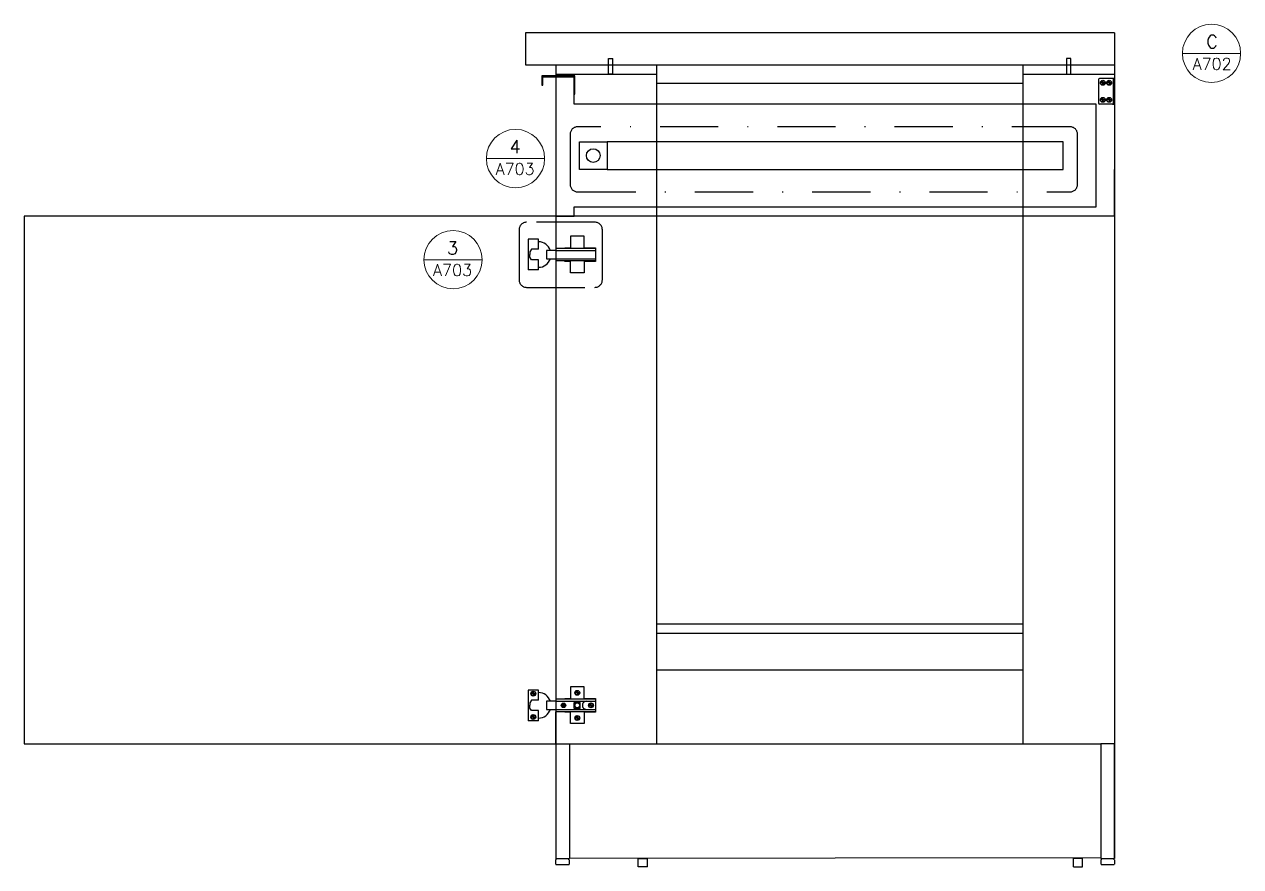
# Model space of a CAD drawing. Header units: millimetres. Extents: x 1621 to 3054, y -476 to 118.
# Drawn here: x 1829.7 to 1962.5, y -475.5 to -383.5 of the extents above; entities that cross this region are included whole.
import ezdxf
from ezdxf.enums import TextEntityAlignment as Align

# ---------------------------------------------------------------- set-up
doc = ezdxf.new("R2010")
doc.units = ezdxf.units.MM
doc.linetypes.add('TRATTOPUNTO2', pattern=[12.7, 6.35, -3.175, 0, -3.175])
for name, color, linetype in [('ante', 6, 'Continuous'), ('linea dettagli', 9, 'TRATTOPUNTO2'), ('supporti', 5, 'Continuous')]:
    doc.layers.add(name, color=color, linetype=linetype)
doc.layers.add('Linee e simboli', color=2, linetype='Continuous', lineweight=18)
doc.styles.add('E-ROMANS', font='romans.shx', dxfattribs={"width": 0.8})

msp = doc.modelspace()

# ---------------------------------------------------------------- linework, layer by layer
for p, q in [((1948.73, -384.46), (1884.43, -384.46)), ((1884.43, -384.46), (1884.43, -387.96)), ((1948.73, -384.46), (1948.73, -474.56)), ((1884.43, -387.96), (1948.73, -387.96)), ((1887.73, -387.96), (1887.73, -474.56)), ((1887.73, -388.96), (1898.73, -388.96)), ((1898.73, -387.96), (1898.73, -462.06)), ((1938.73, -387.96), (1938.73, -462.06)), ((1938.73, -388.96), (1948.73, -388.96)), ((1886.23, -389.16), (1886.23, -390.16)), ((1889.83, -389.16), (1886.23, -389.16)), ((1886.23, -390.16), (1886.33, -390.16)), ((1886.33, -390.16), (1886.33, -389.26)), ((1886.33, -389.26), (1889.73, -389.26)), ((1889.73, -389.26), (1887.73, -389.26)), ((1887.73, -389.26), (1887.73, -404.46)), ((1889.73, -392.26), (1889.73, -389.26)), ((1889.73, -389.26), (1889.73, -391.16)), ((1889.83, -391.16), (1889.83, -389.16)), ((1898.73, -389.96), (1938.73, -389.96)), ((1889.73, -391.16), (1889.83, -391.16)), ((1946.73, -392.26), (1889.73, -392.26)), ((1946.73, -403.46), (1946.73, -392.26)), ((1948.73, -404.46), (1948.73, -399.36)), ((1889.73, -404.46), (1889.73, -403.46)), ((1889.73, -403.46), (1946.73, -403.46)), ((1948.73, -404.46), (1887.73, -404.46)), ((1887.73, -404.46), (1889.73, -404.46)), ((1887.73, -404.46), (1887.73, -407.96)), ((1898.73, -448.96), (1938.73, -448.96)), ((1898.73, -449.96), (1938.73, -449.96)), ((1898.73, -453.96), (1938.73, -453.96)), ((1887.73, -462.06), (1887.73, -458.56)), ((1887.73, -462.06), (1889.23, -462.06)), ((1889.23, -462.06), (1889.23, -474.56)), ((1889.23, -462.06), (1947.23, -462.06)), ((1948.73, -462.06), (1947.23, -462.06)), ((1947.23, -462.06), (1947.23, -474.56)), ((1948.73, -474.56), (1948.73, -462.06)), ((1887.73, -474.56), (1889.23, -474.56)), ((1887.79, -474.56), (1889.17, -474.56)), ((1889.23, -474.52), (1947.23, -474.46)), ((1947.23, -474.56), (1948.73, -474.56)), ((1947.29, -474.56), (1948.67, -474.56))]:
    msp.add_line(p, q)
at = {"lineweight": 25}
for points in [[(1887.76, -475.2), (1887.76, -475.2), (1887.76, -475.2), (1887.76, -475.19), (1887.75, -475.19), (1887.75, -475.19), (1887.75, -475.19), (1887.75, -475.19), (1887.75, -474.7)], [(1887.76, -475.2), (1887.76, -475.2)], [(1887.76, -475.2), (1887.76, -475.21), (1887.76, -475.21), (1887.76, -475.21), (1887.76, -475.22), (1887.77, -475.22), (1887.77, -475.22), (1887.77, -475.22), (1887.77, -475.22)], [(1887.77, -475.22), (1887.77, -475.22), (1887.79, -475.22), (1887.81, -475.22), (1887.83, -475.22), (1887.86, -475.22), (1887.9, -475.22)], [(1887.79, -474.7), (1887.79, -474.56)], [(1887.9, -475.22), (1887.95, -475.22), (1888, -475.22), (1888.06, -475.22), (1888.12, -475.22), (1888.19, -475.22), (1888.26, -475.22), (1888.33, -475.22), (1888.4, -475.22), (1888.47, -475.22), (1888.55, -475.22), (1888.62, -475.22), (1888.69, -475.22), (1888.77, -475.22), (1888.83, -475.22), (1888.89, -475.22), (1888.95, -475.22), (1889, -475.22), (1889.05, -475.22), (1889.09, -475.22), (1889.12, -475.22), (1889.15, -475.22), (1889.17, -475.22), (1889.18, -475.22), (1889.19, -475.22)], [(1889.17, -474.7), (1889.17, -474.56)], [(1889.17, -474.7), (1889.17, -474.56)], [(1889.17, -474.7), (1889.17, -474.56)], [(1889.19, -475.22), (1889.19, -475.22), (1889.19, -475.22), (1889.19, -475.22), (1889.19, -475.22), (1889.19, -475.21), (1889.2, -475.21), (1889.2, -475.21), (1889.2, -475.19)], [(1889.21, -474.7), (1889.21, -475.19), (1889.2, -475.19), (1889.2, -475.19)], [(1947.26, -475.2), (1947.26, -475.2), (1947.26, -475.2), (1947.26, -475.19), (1947.25, -475.19), (1947.25, -475.19), (1947.25, -475.19), (1947.25, -475.19), (1947.25, -474.7)], [(1947.26, -475.2), (1947.26, -475.2)], [(1947.26, -475.2), (1947.26, -475.21), (1947.26, -475.21), (1947.26, -475.21), (1947.26, -475.22), (1947.27, -475.22), (1947.27, -475.22), (1947.27, -475.22), (1947.27, -475.22)], [(1947.27, -475.22), (1947.27, -475.22), (1947.29, -475.22), (1947.31, -475.22), (1947.33, -475.22), (1947.36, -475.22), (1947.4, -475.22)], [(1947.29, -474.7), (1947.29, -474.56)], [(1947.4, -475.22), (1947.45, -475.22), (1947.5, -475.22), (1947.56, -475.22), (1947.62, -475.22), (1947.69, -475.22), (1947.76, -475.22), (1947.83, -475.22), (1947.9, -475.22), (1947.97, -475.22), (1948.05, -475.22), (1948.12, -475.22), (1948.19, -475.22), (1948.27, -475.22), (1948.33, -475.22), (1948.39, -475.22), (1948.45, -475.22), (1948.5, -475.22), (1948.55, -475.22), (1948.59, -475.22), (1948.62, -475.22), (1948.65, -475.22), (1948.67, -475.22), (1948.68, -475.22), (1948.69, -475.22)], [(1948.67, -474.7), (1948.67, -474.56)], [(1948.67, -474.7), (1948.67, -474.56)], [(1948.69, -475.22), (1948.69, -475.22), (1948.69, -475.22), (1948.69, -475.22), (1948.69, -475.22), (1948.69, -475.21), (1948.7, -475.21), (1948.7, -475.21), (1948.7, -475.19)], [(1948.71, -474.7), (1948.71, -475.19), (1948.7, -475.19), (1948.7, -475.19)]]:
    msp.add_lwpolyline(points, dxfattribs=at)
at = {"layer": 'ante'}
for p, q in [((1887.73, -404.46), (1829.73, -404.46)), ((1829.73, -404.46), (1829.73, -462.06)), ((1829.73, -462.06), (1887.73, -462.06))]:
    msp.add_line(p, q, dxfattribs=at)
at = {"layer": 'linea dettagli'}
for p, q in [((1889.3, -395.53), (1889.3, -401)), ((1943.87, -394.71), (1890.12, -394.71)), ((1944.69, -401), (1944.69, -395.53)), ((1890.12, -401.82), (1943.87, -401.82)), ((1883.73, -405.95), (1883.73, -411.42)), ((1892, -405.13), (1884.55, -405.13)), ((1892.82, -411.42), (1892.82, -405.95)), ((1884.55, -412.24), (1892, -412.24)), ((1887.79, -474.7), (1887.75, -474.7)), ((1889.17, -474.7), (1889.21, -474.7)), ((1947.29, -474.7), (1947.25, -474.7)), ((1948.67, -474.7), (1948.71, -474.7))]:
    msp.add_line(p, q, dxfattribs=at)
for centre, start, end in [((1890.12, -395.53), 90, 180), ((1943.87, -395.53), 0, 90), ((1890.12, -401), 180, 270), ((1943.87, -401), 270, 0), ((1884.55, -405.95), 90, 180), ((1892, -405.95), 0, 90), ((1884.55, -411.42), 180, 270), ((1892, -411.42), 270, 0)]:
    msp.add_arc(centre, 0.819, start, end, dxfattribs=at)
at = {"layer": 'Linee e simboli'}
for p, q in [((1956.14, -386.71), (1962.49, -386.71)), ((1886.52, -398.18), (1880.16, -398.18)), ((1879.7, -409.22), (1873.35, -409.22))]:
    msp.add_line(p, q, dxfattribs=at)
for centre in [(1959.31, -386.71), (1883.34, -398.18), (1876.53, -409.22)]:
    msp.add_circle(centre, 3.18, dxfattribs=at)
at = {"layer": 'supporti'}
for p, q in [((1893.49, -388.96), (1893.49, -387.26)), ((1893.49, -387.26), (1893.97, -387.26)), ((1893.97, -388.96), (1893.97, -387.26)), ((1943.97, -387.26), (1943.49, -387.26)), ((1943.49, -387.26), (1943.49, -388.96)), ((1943.97, -388.96), (1943.97, -387.26)), ((1893.97, -388.96), (1893.49, -388.96)), ((1938.73, -388.96), (1948.73, -388.96)), ((1943.49, -388.96), (1943.97, -388.96)), ((1946.98, -389.55), (1946.98, -392.13)), ((1948.51, -389.46), (1947.07, -389.46)), ((1947.42, -389.89), (1947.29, -389.89)), ((1947.29, -389.89), (1947.29, -389.93)), ((1947.42, -389.93), (1947.29, -389.93)), ((1947.42, -389.89), (1947.42, -389.76)), ((1947.42, -389.76), (1947.46, -389.76)), ((1947.42, -389.93), (1947.42, -390.06)), ((1947.46, -390.06), (1947.42, -390.06)), ((1947.46, -389.89), (1947.46, -389.76)), ((1947.46, -389.89), (1947.59, -389.89)), ((1947.46, -389.93), (1947.46, -390.06)), ((1947.46, -389.93), (1947.59, -389.93)), ((1947.59, -389.93), (1947.59, -389.89)), ((1948.12, -389.89), (1947.99, -389.89)), ((1947.99, -389.89), (1947.99, -389.93)), ((1948.12, -389.93), (1947.99, -389.93)), ((1948.12, -389.89), (1948.12, -389.76)), ((1948.12, -389.76), (1948.16, -389.76)), ((1948.12, -389.93), (1948.12, -390.06)), ((1948.16, -390.06), (1948.12, -390.06)), ((1948.16, -389.89), (1948.16, -389.76)), ((1948.16, -389.89), (1948.29, -389.89)), ((1948.16, -389.93), (1948.16, -390.06)), ((1948.16, -389.93), (1948.29, -389.93)), ((1948.29, -389.93), (1948.29, -389.89)), ((1948.7, -389.46), (1948.51, -389.46)), ((1948.6, -392.13), (1948.6, -389.55)), ((1948.7, -392.23), (1948.7, -389.46)), ((1948.7, -389.46), (1948.73, -389.46)), ((1948.73, -389.46), (1948.73, -392.23)), ((1947.42, -391.75), (1947.42, -391.62)), ((1947.42, -391.62), (1947.46, -391.62)), ((1947.46, -391.75), (1947.46, -391.62)), ((1948.12, -391.75), (1948.12, -391.62)), ((1948.12, -391.62), (1948.16, -391.62)), ((1948.16, -391.75), (1948.16, -391.62)), ((1948.51, -392.23), (1947.07, -392.23)), ((1947.42, -391.75), (1947.29, -391.75)), ((1947.29, -391.75), (1947.29, -391.79)), ((1947.42, -391.79), (1947.29, -391.79)), ((1947.42, -391.79), (1947.42, -391.92)), ((1947.46, -391.92), (1947.42, -391.92)), ((1947.46, -391.75), (1947.59, -391.75)), ((1947.46, -391.79), (1947.46, -391.92)), ((1947.46, -391.79), (1947.59, -391.79)), ((1947.59, -391.79), (1947.59, -391.75)), ((1948.12, -391.75), (1947.99, -391.75)), ((1947.99, -391.75), (1947.99, -391.79)), ((1948.12, -391.79), (1947.99, -391.79)), ((1948.12, -391.79), (1948.12, -391.92)), ((1948.16, -391.92), (1948.12, -391.92)), ((1948.16, -391.75), (1948.29, -391.75)), ((1948.16, -391.79), (1948.16, -391.92)), ((1948.16, -391.79), (1948.29, -391.79)), ((1948.29, -391.79), (1948.29, -391.75)), ((1948.51, -392.23), (1948.7, -392.23)), ((1948.73, -392.23), (1948.7, -392.23)), ((1890.33, -396.36), (1893.33, -396.36)), ((1890.33, -399.36), (1890.33, -396.36)), ((1893.33, -396.36), (1893.33, -399.36)), ((1943.13, -396.36), (1893.33, -396.36)), ((1943.13, -399.36), (1943.13, -396.36)), ((1893.33, -399.36), (1890.33, -399.36)), ((1893.33, -399.36), (1943.13, -399.36)), ((1885.84, -406.98), (1884.72, -406.98)), ((1884.72, -406.98), (1884.72, -410.33)), ((1885.84, -408.08), (1885.84, -406.98)), ((1890.83, -406.66), (1889.33, -406.66)), ((1889.33, -406.66), (1889.33, -407.91)), ((1890.83, -407.91), (1890.83, -406.66)), ((1885.09, -408.08), (1884.9, -408.36)), ((1884.9, -408.36), (1884.9, -408.66)), ((1884.9, -408.95), (1884.9, -408.66)), ((1885.84, -408.08), (1885.09, -408.08)), ((1887.73, -408.21), (1886.73, -408.21)), ((1886.73, -408.21), (1886.73, -409.11)), ((1887.73, -407.96), (1892.08, -407.96)), ((1887.73, -407.96), (1887.73, -409.36)), ((1887.73, -408.21), (1892.08, -408.21)), ((1888.73, -407.91), (1889.33, -407.91)), ((1888.73, -407.91), (1888.73, -407.91)), ((1888.73, -407.91), (1888.73, -407.96)), ((1890.83, -407.91), (1892.08, -407.91)), ((1892.08, -407.91), (1892.08, -409.41)), ((1885.09, -409.23), (1884.9, -408.95)), ((1885.84, -409.23), (1885.09, -409.23)), ((1885.84, -410.33), (1885.84, -409.23)), ((1886.73, -409.11), (1887.73, -409.11)), ((1887.73, -409.11), (1892.08, -409.11)), ((1892.08, -409.36), (1887.73, -409.36)), ((1888.73, -409.41), (1888.73, -409.36)), ((1889.33, -409.41), (1888.73, -409.41)), ((1889.33, -410.66), (1889.33, -409.41)), ((1892.08, -409.41), (1890.83, -409.41)), ((1890.83, -409.41), (1890.83, -410.66)), ((1885.84, -410.33), (1884.72, -410.33)), ((1890.83, -410.66), (1889.33, -410.66)), ((1885.84, -456.18), (1884.72, -456.18)), ((1884.72, -456.18), (1884.72, -459.53)), ((1885.26, -456.56), (1885.13, -456.56)), ((1885.13, -456.56), (1885.13, -456.6)), ((1885.26, -456.6), (1885.13, -456.6)), ((1885.26, -456.56), (1885.26, -456.43)), ((1885.26, -456.43), (1885.3, -456.43)), ((1885.26, -456.6), (1885.26, -456.73)), ((1885.3, -456.56), (1885.3, -456.43)), ((1885.3, -456.56), (1885.43, -456.56)), ((1885.3, -456.6), (1885.3, -456.73)), ((1885.3, -456.6), (1885.43, -456.6)), ((1885.43, -456.6), (1885.43, -456.56)), ((1885.84, -457.28), (1885.84, -456.18)), ((1890.83, -455.85), (1889.33, -455.85)), ((1889.33, -455.85), (1889.33, -457.1)), ((1890.06, -456.46), (1889.93, -456.46)), ((1889.93, -456.46), (1889.93, -456.5)), ((1890.06, -456.5), (1889.93, -456.5)), ((1890.06, -456.46), (1890.06, -456.33)), ((1890.06, -456.33), (1890.1, -456.33)), ((1890.06, -456.5), (1890.06, -456.63)), ((1890.1, -456.63), (1890.06, -456.63)), ((1890.1, -456.46), (1890.1, -456.33)), ((1890.1, -456.46), (1890.23, -456.46)), ((1890.1, -456.5), (1890.1, -456.63)), ((1890.1, -456.5), (1890.23, -456.5)), ((1890.23, -456.5), (1890.23, -456.46)), ((1890.83, -457.1), (1890.83, -455.85)), ((1885.09, -457.28), (1884.9, -457.56)), ((1884.9, -457.56), (1884.9, -457.85)), ((1884.9, -458.15), (1884.9, -457.85)), ((1885.84, -457.28), (1885.09, -457.28)), ((1885.3, -456.73), (1885.26, -456.73)), ((1887.73, -457.4), (1886.73, -457.4)), ((1886.73, -457.4), (1886.73, -458.3)), ((1887.73, -457.15), (1892.08, -457.15)), ((1887.73, -457.15), (1887.73, -458.56)), ((1887.73, -457.4), (1892.08, -457.4)), ((1888.33, -457.83), (1888.56, -457.83)), ((1888.33, -457.88), (1888.56, -457.88)), ((1888.56, -457.61), (1888.56, -457.83)), ((1888.56, -457.88), (1888.56, -458.1)), ((1888.61, -457.61), (1888.61, -457.83)), ((1888.61, -457.83), (1888.83, -457.83)), ((1888.61, -457.88), (1888.83, -457.88)), ((1888.61, -457.88), (1888.61, -458.1)), ((1888.73, -457.1), (1889.33, -457.1)), ((1888.73, -457.1), (1888.73, -457.1)), ((1888.73, -457.1), (1888.73, -457.15)), ((1889.76, -458.18), (1889.76, -457.53)), ((1889.76, -457.53), (1890.4, -457.53)), ((1890.4, -458.18), (1890.4, -457.53)), ((1890.83, -457.1), (1892.08, -457.1)), ((1891.56, -457.83), (1891.43, -457.83)), ((1891.43, -457.87), (1891.43, -457.83)), ((1891.56, -457.87), (1891.43, -457.87)), ((1891.56, -457.83), (1891.56, -457.7)), ((1891.56, -457.7), (1891.6, -457.7)), ((1891.56, -457.87), (1891.56, -458)), ((1891.6, -458), (1891.56, -458)), ((1891.6, -457.83), (1891.6, -457.7)), ((1891.6, -457.83), (1891.73, -457.83)), ((1891.6, -457.87), (1891.6, -458)), ((1891.6, -457.87), (1891.73, -457.87)), ((1891.73, -457.87), (1891.73, -457.83)), ((1892.08, -457.1), (1892.08, -458.6)), ((1885.09, -458.43), (1884.9, -458.15)), ((1885.84, -458.43), (1885.09, -458.43)), ((1885.26, -459.11), (1885.13, -459.11)), ((1885.13, -459.15), (1885.13, -459.11)), ((1885.26, -459.15), (1885.13, -459.15)), ((1885.26, -459.11), (1885.26, -458.98)), ((1885.3, -458.98), (1885.26, -458.98)), ((1885.26, -459.15), (1885.26, -459.28)), ((1885.26, -459.28), (1885.3, -459.28)), ((1885.3, -459.11), (1885.3, -458.98)), ((1885.3, -459.11), (1885.43, -459.11)), ((1885.3, -459.15), (1885.3, -459.28)), ((1885.3, -459.15), (1885.43, -459.15)), ((1885.43, -459.11), (1885.43, -459.15)), ((1885.84, -459.53), (1885.84, -458.43)), ((1886.73, -458.3), (1887.73, -458.3)), ((1887.73, -458.3), (1892.08, -458.3)), ((1892.08, -458.56), (1887.73, -458.56)), ((1888.73, -458.6), (1888.73, -458.56)), ((1889.33, -458.6), (1888.73, -458.6)), ((1889.33, -459.85), (1889.33, -458.6)), ((1890.4, -458.18), (1889.76, -458.18)), ((1890.06, -459.21), (1889.93, -459.21)), ((1889.93, -459.21), (1889.93, -459.25)), ((1890.06, -459.25), (1889.93, -459.25)), ((1890.06, -459.21), (1890.06, -459.08)), ((1890.06, -459.08), (1890.1, -459.08)), ((1890.06, -459.25), (1890.06, -459.38)), ((1890.1, -459.21), (1890.1, -459.08)), ((1890.1, -459.21), (1890.23, -459.21)), ((1890.1, -459.25), (1890.1, -459.38)), ((1890.1, -459.25), (1890.23, -459.25)), ((1890.23, -459.25), (1890.23, -459.21)), ((1892.08, -458.6), (1890.83, -458.6)), ((1890.83, -458.6), (1890.83, -459.85)), ((1885.84, -459.53), (1884.72, -459.53)), ((1890.83, -459.85), (1889.33, -459.85)), ((1890.1, -459.38), (1890.06, -459.38)), ((1896.73, -475.46), (1896.73, -474.52)), ((1896.73, -474.56), (1897.73, -474.56)), ((1896.73, -474.56), (1897.73, -474.56)), ((1897.73, -475.46), (1897.73, -474.51)), ((1944.23, -474.56), (1944.23, -474.46)), ((1944.23, -475.46), (1944.23, -474.56)), ((1945.23, -474.56), (1944.23, -474.56)), ((1945.23, -474.56), (1944.23, -474.56)), ((1945.23, -474.56), (1945.23, -474.46)), ((1945.23, -475.46), (1945.23, -474.56)), ((1897.73, -475.46), (1896.73, -475.46)), ((1944.23, -475.46), (1945.23, -475.46))]:
    msp.add_line(p, q, dxfattribs=at)
for centre, radius in [((1947.44, -389.91), 0.266), ((1947.44, -389.91), 0.244), ((1947.44, -389.91), 0.242), ((1948.14, -389.91), 0.266), ((1948.14, -389.91), 0.244), ((1948.14, -389.91), 0.242), ((1947.44, -391.77), 0.266), ((1947.44, -391.77), 0.244), ((1947.44, -391.77), 0.242), ((1948.14, -391.77), 0.266), ((1948.14, -391.77), 0.244), ((1948.14, -391.77), 0.242), ((1891.83, -397.86), 0.75), ((1885.28, -456.58), 0.266), ((1885.28, -456.58), 0.244), ((1885.28, -456.58), 0.242), ((1890.08, -456.48), 0.266), ((1890.08, -456.48), 0.244), ((1890.08, -456.48), 0.242), ((1888.58, -457.85), 0.25), ((1890.08, -457.85), 0.266), ((1891.58, -457.85), 0.266), ((1891.58, -457.85), 0.244), ((1891.58, -457.85), 0.242), ((1885.28, -459.13), 0.266), ((1885.28, -459.13), 0.244), ((1885.28, -459.13), 0.242), ((1890.08, -459.23), 0.266), ((1890.08, -459.23), 0.244), ((1890.08, -459.23), 0.242)]:
    msp.add_circle(centre, radius, dxfattribs=at)
for centre, radius, start, end in [((1947.08, -389.55), 0.0985, 94.9741, 179.5617), ((1948.5, -389.55), 0.0985, 0.4383, 85.0259), ((1947.08, -392.13), 0.0985, 180.4383, 265.0259), ((1948.5, -392.13), 0.0985, 274.9741, 359.5617), ((1885.84, -408.66), 1.39, 18.8424, 90), ((1885.84, -408.66), 1.39, 270, 341.1589), ((1885.84, -457.85), 1.39, 18.8424, 90), ((1888.58, -457.85), 0.2, 97.1808, 172.8192), ((1888.58, -457.85), 0.2, 187.1808, 262.8192), ((1888.58, -457.85), 0.2, 7.1808, 82.8192), ((1888.58, -457.85), 0.2, 277.1808, 352.8192), ((1891.09, -457.85), 0.45, 89.4905, 270.5095), ((1885.84, -457.85), 1.39, 270, 341.1589)]:
    msp.add_arc(centre, radius, start, end, dxfattribs=at)

# ---------------------------------------------------------------- texts
at = {"layer": 'Linee e simboli', "style": 'E-ROMANS'}
for s, height, p in [('C', 1.41, (1959.37, -385.42)), ('A702', 1.272, (1959.37, -387.85)), ('4', 1.41, (1883.29, -396.89)), ('A703', 1.272, (1883.29, -399.32)), ('3', 1.41, (1876.47, -407.93)), ('A703', 1.272, (1876.47, -410.36))]:
    msp.add_text(s, height=height, dxfattribs=at).set_placement(p, align=Align.MIDDLE_CENTER)

doc.saveas('drawing.dxf')
